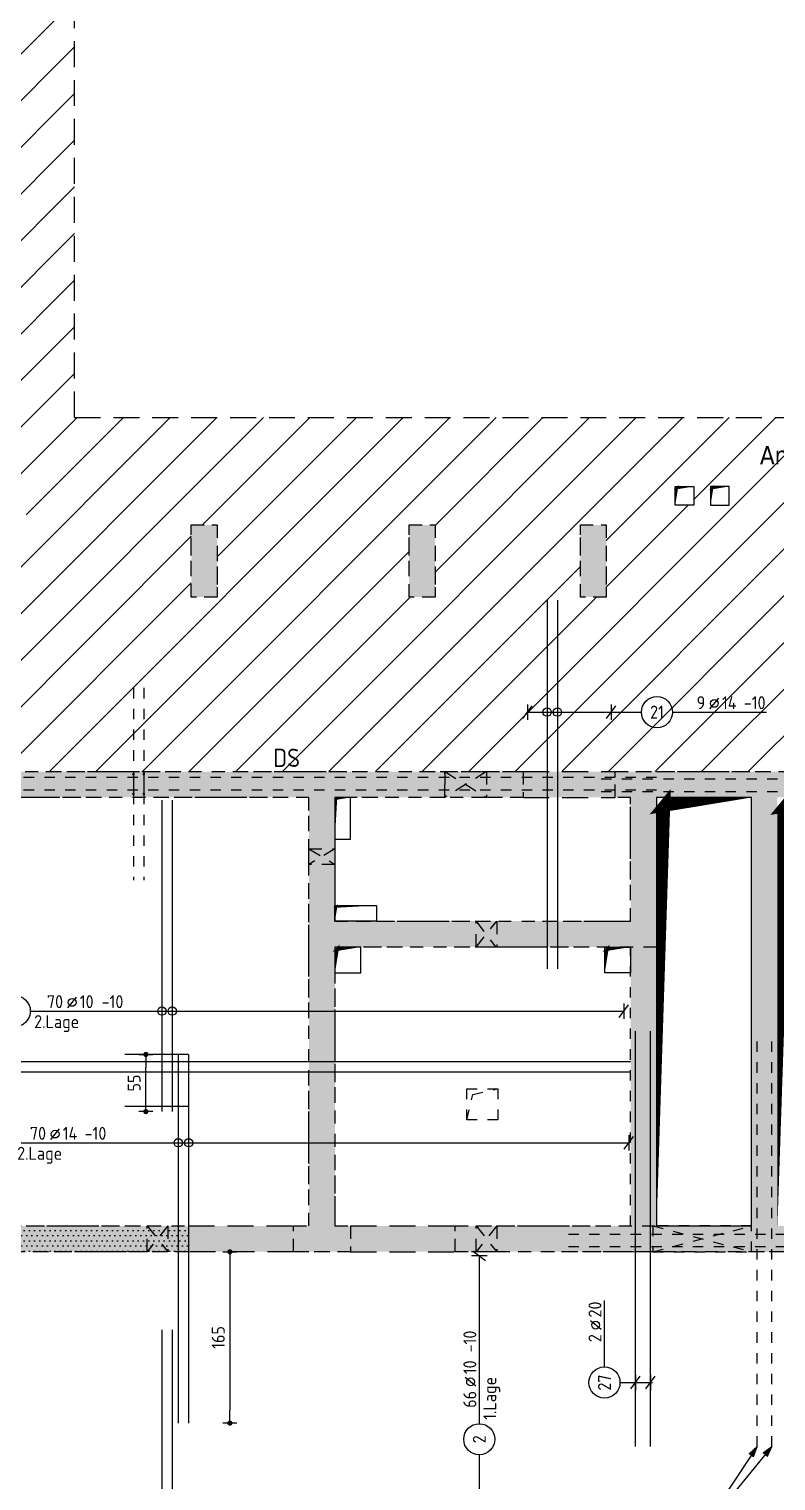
# Model space of a CAD drawing. Extents: x -4 to 88.1, y -7.1 to 49.1.
# Drawn here: x 16.87 to 24.06, y 21.46 to 35.44 of the extents above; entities that cross this region are included whole.
import ezdxf
from ezdxf.enums import TextEntityAlignment as Align

# ---------------------------------------------------------------- set-up
doc = ezdxf.new("R2010")
doc.units = 0
doc.header["$LTSCALE"] = 0.5
for name, pattern in [('AUSGEZOGEN', [1000.01, 1000, 0.01]), ('DASHED', [0.75, 0.5, -0.25]), ('DOT', [0.175, 0.05, -0.125]), ('HIDDEN', [0.375, 0.25, -0.125]), ('HIDDEN2', [0.187, 0.125, -0.062]), ('PUNKT', [0.175, 0.05, -0.125]), ('VERDECKT', [0.375, 0.25, -0.125])]:
    doc.linetypes.add(name, pattern=pattern)
for name, color, linetype in [('BETON', 7, 'Continuous'), ('BZ', 7, 'Continuous'), ('DD', 7, 'Continuous'), ('EG', 7, 'Continuous'), ('grau_dunkel', 7, 'Continuous'), ('grau_hell', 7, 'Continuous'), ('grau_mittel', 7, 'Continuous'), ('HILFE', 7, 'Continuous'), ('MASSE', 7, 'Continuous'), ('RND', 7, 'Continuous'), ('SCHATTEN', 7, 'Continuous'), ('SCHRAFF', 7, 'Continuous'), ('TEXT', 7, 'Continuous'), ('VERDECKT', 7, 'Continuous'), ('WD', 7, 'Continuous')]:
    doc.layers.add(name, color=color, linetype=linetype)
doc.layers.add('NOPLOT', color=7, linetype='Continuous', plot=False)
doc.styles.add('helv', font='tahoma.ttf')
doc.styles.add('txt', font='isocp.shx')
doc.dimstyles.new('DOT_I', dxfattribs={"dimscale": 0.5, "dimtxt": 0.25, "dimasz": 0.25, "dimexe": 0.1, "dimexo": 0.3, "dimgap": 0.1, "dimtad": 1, "dimdec": 3, "dimzin": 3, "dimtxsty": 'txt', "dimblk": 'DOT', "dimblk1": 'DOT', "dimblk2": 'DOT', "dimsah": 1, "dimcen": 0.1, "dimse1": 1, "dimse2": 1, "dimazin": 0, "dimtfac": 1, "dimtdec": 4, "dimtix": 1, "dimtmove": 2, "dimatfit": 3, "dimfxl": 0, "dimtvp": 1, "dimtolj": 1, "dimtzin": 0, "dimarcsym": 0})
pattern_1 = [(0, (-69.080496, 378.069226), (0.025, 0.05), [0, -0.05])]

# ---------------------------------------------------------------- blocks, each defined once
blk = doc.blocks.new('lei_gre')
at = {"layer": 'RND', "color": 7, "linetype": 'Continuous'}
for p, q in [((-0.09, -0.12), (0.09, 0.12)), ((0, 0.15), (0, -0.15))]:
    blk.add_line(p, q, dxfattribs=at)
blk = doc.blocks.new('RND_LEI')
at = {"layer": 'RND', "color": 7, "linetype": 'Continuous'}
blk.add_line((1.022, 0.066), (1.19, 0.27), dxfattribs=at)
for centre, radius in [((0, 0), 0.3), ((1.106, 0.168), 0.075)]:
    blk.add_circle(centre, radius, dxfattribs=at)
at = {"layer": 'RND', "color": 7, "linetype": 'Continuous', "style": 'txt'}
blk.add_attdef('ANZ', text='', height=0.25, dxfattribs=at).set_placement((0.931, 0.057), align=Align.RIGHT)
for tag, p in [('DUM', (1.253, 0.057)), ('ABSTD', (1.674, 0.057)), ('POSTXT', (0.374, -0.327))]:
    blk.add_attdef(tag, p, '', height=0.25, dxfattribs=at)
blk.add_attdef('POSL', text='', height=0.25, dxfattribs=at).set_placement((0, 0), align=Align.MIDDLE)
blk = doc.blocks.new('DOT')
at = {"layer": 'MASSE', "color": 7, "linetype": 'Continuous'}
for p, q in [((0, 0), (-1, 0)), ((0, 0.54), (0, -0.54))]:
    blk.add_line(p, q, dxfattribs=at)
at = {"layer": 'MASSE', "color": 7, "linetype": 'Continuous', "const_width": 0.2}
blk.add_lwpolyline([(-0.1, 0, 1), (0.1, 0, 1)], format="xyb", close=True, dxfattribs=at)
blk = doc.blocks.new('*D57')
at = {"layer": 'Defpoints', "color": 0, "linetype": 'AUSGEZOGEN', "transparency": 16777216}
for p in [(17.992, 25.563), (17.992, 25.563), (17.992, 25.013)]:
    blk.add_point(p, dxfattribs=at)
at = {"layer": 'MASSE', "color": 0, "linetype": 'AUSGEZOGEN', "lineweight": -2, "transparency": 16777216}
blk.add_line((17.992, 25.138), (17.992, 25.438), dxfattribs=at)
at = {"layer": 'MASSE', "color": 0, "linetype": 'AUSGEZOGEN', "lineweight": -2, "transparency": 16777216, "xscale": 0.125, "yscale": 0.125, "zscale": 0.125}
for p, rotation in [((17.992, 25.563), 90), ((17.992, 25.013), 270)]:
    blk.add_blockref('DOT', p, dxfattribs=dict(at, rotation=rotation))
at = {"layer": 'MASSE', "color": 0, "linetype": 'AUSGEZOGEN', "transparency": 16777216, "insert": (17.879, 25.288), "char_height": 0.125, "attachment_point": 5, "rotation": 90, "style": 'txt'}
blk.add_mtext('\\A1;55', dxfattribs=at)
blk = doc.blocks.new('*D63')
at = {"layer": 'Defpoints', "color": 0, "linetype": 'AUSGEZOGEN', "transparency": 16777216}
for p in [(18.802, 23.663), (18.802, 22.013), (18.802, 22.013)]:
    blk.add_point(p, dxfattribs=at)
at = {"layer": 'MASSE', "color": 0, "linetype": 'AUSGEZOGEN', "lineweight": -2, "transparency": 16777216}
blk.add_line((18.802, 23.538), (18.802, 22.138), dxfattribs=at)
at = {"layer": 'MASSE', "color": 0, "linetype": 'AUSGEZOGEN', "lineweight": -2, "transparency": 16777216, "xscale": 0.125, "yscale": 0.125, "zscale": 0.125}
for p, rotation in [((18.802, 23.663), 90), ((18.802, 22.013), 270)]:
    blk.add_blockref('DOT', p, dxfattribs=dict(at, rotation=rotation))
at = {"layer": 'MASSE', "color": 0, "linetype": 'AUSGEZOGEN', "transparency": 16777216, "insert": (18.69, 22.838), "char_height": 0.125, "attachment_point": 5, "rotation": 90, "style": 'txt'}
blk.add_mtext('\\A1;165', dxfattribs=at)
blk = doc.blocks.new('Pfeillinie')
at = {"layer": 'TEXT', "linetype": 'Continuous'}
blk.add_hatch(color=7, dxfattribs=at).paths.add_polyline_path([(0, 0), (-0.8, 0.2), (-0.8, 0), (-0.8, -0.2)])
at = {"layer": 'TEXT', "color": 7, "linetype": 'Continuous'}
for p, q in [((-0.8, 0), (-0.8, 0.2)), ((-0.8, 0.2), (0, 0)), ((-0.8, 0), (-0.8, -0.2)), ((-0.8, -0.2), (0, 0))]:
    blk.add_line(p, q, dxfattribs=at)

msp = doc.modelspace()

# ---------------------------------------------------------------- hatches: boundary and pattern name
at = {"layer": 'grau_hell', "linetype": 'AUSGEZOGEN'}
h = msp.add_hatch(dxfattribs=at)
h.set_pattern_fill('ANSI31', color=9, scale=0.1, style=0, double=1)
h.paths.add_polyline_path([(17.3044, 31.697), (17.3044, 37.8627), (15.9794, 37.8627), (15.9794, 36.6227), (15.9794, 35.4877), (15.9794, 31.0327), (16.1694, 31.0327), (16.1694, 30.8527), (15.9794, 30.8527), (15.9794, 29.9127), (15.9794, 28.2877), (20.8744, 28.2877), (21.2744, 28.2877), (21.6294, 28.2877), (22.5144, 28.2877), (25.2794, 28.2877), (25.2794, 28.0377), (25.0294, 28.0377), (25.0294, 27.5077), (25.2794, 27.5077), (25.2794, 27.7577), (25.5294, 27.7577), (25.5294, 27.5077), (29.2669, 27.5077), (29.2669, 23.9127), (36.1544, 23.9127), (36.1544, 27.6877), (35.7044, 27.6877), (35.7044, 28.1377), (36.1544, 28.1377), (36.1544, 28.2877), (37.7844, 28.2877), (38.3844, 28.2877), (40.9294, 28.2877), (40.9294, 28.8377), (40.9294, 29.9127), (40.9294, 30.1627), (41.9794, 30.1627), (41.9794, 35.4877), (41.9794, 36.6227), (41.9794, 37.8627), (40.6794, 37.8627), (40.6794, 31.697)])
h.paths.add_polyline_path([(24.5294, 30.6627), (24.5294, 29.9677), (24.2794, 29.9677), (24.2794, 30.6627)], flags=16)
h.paths.add_polyline_path([(25.9294, 30.6627), (26.1794, 30.6627), (26.1794, 30.4627), (26.3794, 30.4627), (26.3794, 30.2627), (26.1794, 30.2627), (26.1794, 29.9677), (25.9294, 29.9677)], flags=16)
h.paths.add_polyline_path([(23.6144, 31.0327), (23.6144, 30.8527), (23.4344, 30.8527), (23.4344, 31.0327)], flags=16)
h.paths.add_polyline_path([(23.2744, 31.0327), (23.2744, 30.8527), (23.0944, 30.8527), (23.0944, 31.0327)], flags=16)
h.paths.add_polyline_path([(22.4294, 30.6627), (22.4294, 29.9677), (22.1794, 29.9677), (22.1794, 30.6627)], flags=16)
h.paths.add_polyline_path([(28.0294, 30.6627), (28.2794, 30.6627), (28.2794, 29.9677), (28.0294, 29.9677)], flags=16)
h.paths.add_polyline_path([(27.9844, 28.1377), (28.4844, 28.1377), (28.4844, 27.6777), (27.9844, 27.6777)], flags=16)
h.paths.add_polyline_path([(20.7794, 30.6627), (20.7794, 29.9677), (20.5294, 29.9677), (20.5294, 30.6627)], flags=16)
h.paths.add_polyline_path([(29.6794, 30.6627), (29.9294, 30.6627), (29.9294, 30.4627), (30.1294, 30.4627), (30.1294, 30.2627), (29.9294, 30.2627), (29.9294, 29.9677), (29.6794, 29.9677)], flags=16)
h.paths.add_polyline_path([(28.8244, 28.1377), (29.2444, 28.1377), (29.2444, 27.7177), (28.8244, 27.7177)], flags=16)
h.paths.add_polyline_path([(30.5894, 31.0327), (30.7694, 31.0327), (30.7694, 30.8527), (30.5894, 30.8527)], flags=16)
h.paths.add_polyline_path([(30.9344, 31.0327), (31.1144, 31.0327), (31.1144, 30.8527), (30.9344, 30.8527)], flags=16)
h.paths.add_polyline_path([(18.6794, 30.6627), (18.6794, 29.9677), (18.4294, 29.9677), (18.4294, 30.6627)], flags=16)
h.paths.add_polyline_path([(31.7794, 30.6627), (32.0294, 30.6627), (32.0294, 29.9677), (31.7794, 29.9677)], flags=16)
h.paths.add_polyline_path([(31.8044, 28.1377), (32.3044, 28.1377), (32.3044, 27.6377), (31.8044, 27.6377)], flags=16)
h.paths.add_polyline_path([(16.8388, 30.7777), (16.8388, 30.5977), (16.6588, 30.5977), (16.6588, 30.7777)], flags=16)
h.paths.add_polyline_path([(33.4294, 30.6627), (33.6794, 30.6627), (33.6794, 29.9677), (33.4294, 29.9677)], flags=16)
h.paths.add_polyline_path([(33.2094, 28.0777), (33.5094, 28.0777), (33.5094, 27.7777), (33.2094, 27.7777)], flags=16)
h.paths.add_polyline_path([(35.5294, 30.6627), (35.7794, 30.6627), (35.7794, 29.9677), (35.5294, 29.9677)], flags=16)
h.paths.add_polyline_path([(37.1794, 30.6627), (37.4294, 30.6627), (37.4294, 29.9677), (37.1794, 29.9677)], flags=16)
h.paths.add_polyline_path([(38.0944, 31.0327), (38.2744, 31.0327), (38.2744, 30.8527), (38.0944, 30.8527)], flags=16)
h.paths.add_polyline_path([(38.4344, 31.0327), (38.6144, 31.0327), (38.6144, 30.8527), (38.4344, 30.8527)], flags=16)
h.paths.add_polyline_path([(39.2794, 30.6627), (39.5294, 30.6627), (39.5294, 29.9677), (39.2794, 29.9677)], flags=16)
h.paths.add_polyline_path([(41.1188, 30.7777), (41.2988, 30.7777), (41.2988, 30.5977), (41.1188, 30.5977)], flags=16)
at = {"layer": 'grau_mittel'}
h = msp.add_hatch(color=61, dxfattribs=at)
h.paths.add_polyline_path([(24.5294, 30.6627), (24.2794, 30.6627), (24.2794, 29.9677), (24.5294, 29.9677)])
h.paths.add_polyline_path([(22.4294, 30.6627), (22.1794, 30.6627), (22.1794, 29.9677), (22.4294, 29.9677)])
h.paths.add_polyline_path([(20.7794, 30.6627), (20.5294, 30.6627), (20.5294, 29.9677), (20.7794, 29.9677)])
h.paths.add_polyline_path([(18.4294, 29.9677), (18.6794, 29.9677), (18.6794, 30.6627), (18.4294, 30.6627)])
for points in [[(36.4044, 25.8877), (36.5544, 25.8877), (36.5544, 26.1377), (36.4044, 26.1377), (36.4044, 28.0377), (37.7844, 28.0377), (37.7844, 28.2877), (36.1544, 28.2877), (36.1544, 23.9127), (25.0294, 23.9127), (24.0794, 23.9127), (24.0794, 28.0377), (25.0294, 28.0377), (25.2794, 28.0377), (25.2794, 28.2877), (22.5144, 28.2877), (22.5144, 28.0377), (22.6644, 28.0377), (22.6644, 26.8477), (19.8144, 26.8477), (19.8144, 28.0377), (20.8744, 28.0377), (20.8744, 28.2877), (13.2294, 28.2877), (13.2294, 23.6627), (13.6294, 23.6627), (13.6294, 23.9127), (13.4794, 23.9127), (13.4794, 28.0377), (19.5644, 28.0377), (19.5644, 23.9127), (19.4144, 23.9127), (19.4144, 23.6627), (19.9644, 23.6627), (19.9644, 23.9127), (19.8144, 23.9127), (19.8144, 26.5977), (22.9144, 26.5977), (22.9144, 28.0377), (23.8294, 28.0377), (23.8294, 23.9127), (22.9144, 23.9127), (20.9744, 23.9127), (20.9744, 23.6627), (36.5544, 23.6627), (36.5544, 23.9127), (36.4044, 23.9127)], [(21.6294, 28.0377), (21.6294, 28.2877), (21.2744, 28.2877), (21.2744, 28.0377)], [(22.5144, 28.0377), (22.5144, 28.2877), (21.6294, 28.2877), (21.6294, 28.0377)], [(18.4044, 23.6627), (18.4044, 23.9127), (14.6394, 23.9127), (14.6394, 23.6627)]]:
    msp.add_hatch(color=61, dxfattribs=at).paths.add_polyline_path(points)
h = msp.add_hatch(color=61, dxfattribs=at)
h.paths.add_polyline_path([(13.6294, 23.9127), (13.6294, 23.6627), (14.6394, 23.6627), (14.6394, 23.9127)])
h.paths.add_polyline_path([(19.4144, 23.6627), (19.4144, 23.9127), (18.4044, 23.9127), (18.4044, 23.6627)])
h.paths.add_polyline_path([(20.9744, 23.6627), (20.9744, 23.9127), (19.9644, 23.9127), (19.9644, 23.6627)])
at = {"layer": 'SCHRAFF', "linetype": 'AUSGEZOGEN'}
h = msp.add_hatch(dxfattribs=at)
h.set_pattern_fill('DOTS', scale=0.8, double=1)
h.set_pattern_definition(pattern_1)
h.paths.add_polyline_path([(18.6794, 30.6627), (18.4294, 30.6627), (18.4294, 29.9677), (18.6794, 29.9677)])
h.paths.add_polyline_path([(20.7794, 30.6627), (20.5294, 30.6627), (20.5294, 29.9677), (20.7794, 29.9677)])
h.paths.add_polyline_path([(22.4294, 30.6627), (22.1794, 30.6627), (22.1794, 29.9677), (22.4294, 29.9677)])
h.paths.add_polyline_path([(24.5294, 30.6627), (24.2794, 30.6627), (24.2794, 29.9677), (24.5294, 29.9677)])
h = msp.add_hatch(dxfattribs=at)
h.set_pattern_fill('DOTS', scale=0.8, double=1)
h.set_pattern_definition(pattern_1)
h.paths.add_polyline_path([(21.6294, 28.2877), (13.2294, 28.2877), (13.2294, 23.6627), (13.6292, 23.6627), (13.6292, 23.9127), (13.4795, 23.9127), (13.4794, 28.0377), (19.5644, 28.0377), (19.5644, 23.9127), (19.4144, 23.9127), (19.4144, 23.6627), (19.9644, 23.6627), (19.9644, 23.9127), (19.8145, 23.9127), (19.8144, 26.5977), (22.6644, 26.5977), (22.6644, 23.9127), (20.9744, 23.9127), (20.9744, 23.6627), (33.8994, 23.6627), (33.8994, 23.9127), (25.2794, 23.9127), (25.2794, 27.2577), (26.4044, 27.2577), (26.4044, 27.5077), (25.2794, 27.5077), (25.2794, 28.2877), (22.5144, 28.2877), (22.5144, 28.0377), (22.6644, 28.0377), (22.6644, 26.8477), (19.8144, 26.8477), (19.8144, 28.0377), (21.6294, 28.0377)])
h.paths.add_polyline_path([(22.9144, 28.0377), (23.8294, 28.0377), (23.8294, 23.9127), (22.9144, 23.9127)], flags=16)
h.paths.add_polyline_path([(24.0794, 28.0377), (25.0294, 28.0377), (25.0294, 23.9127), (24.0794, 23.9127)], flags=16)
h = msp.add_hatch(dxfattribs=at)
h.set_pattern_fill('DOTS', scale=0.8, double=1)
h.set_pattern_definition(pattern_1)
h.paths.add_polyline_path([(18.4044, 23.9127), (14.6394, 23.9127), (14.6394, 23.6627), (18.4044, 23.6627)])

# ---------------------------------------------------------------- linework, layer by layer
at = {"layer": 'BETON', "color": 6, "linetype": 'AUSGEZOGEN', "lineweight": -2}
for p, q in [((23.8294, 28.0377), (22.9144, 28.0377)), ((22.9144, 28.0377), (22.9144, 26.5977)), ((23.8294, 23.9127), (23.8294, 28.0377)), ((22.9144, 23.9127), (23.8294, 23.9127))]:
    msp.add_line(p, q, dxfattribs=at)
at = {"layer": 'BETON', "color": 6, "linetype": 'AUSGEZOGEN'}
msp.add_line((22.9144, 26.5977), (22.9144, 23.9127), dxfattribs=at)
at = {"layer": 'BZ', "color": 102, "linetype": 'PUNKT'}
for p, q in [((22.8794, 23.6627), (23.8294, 23.9127)), ((22.8794, 23.9127), (23.8294, 23.6627))]:
    msp.add_line(p, q, dxfattribs=at)
msp.add_lwpolyline([(22.8794, 23.6627), (23.8294, 23.6627), (23.8294, 23.9127), (22.8794, 23.9127)], close=True, dxfattribs=at)
at = {"layer": 'DD', "color": 7, "linetype": 'HIDDEN2'}
for p, q in [((21.0844, 24.9327), (21.1436, 25.1778)), ((21.1436, 25.1778), (21.3844, 25.2327))]:
    msp.add_line(p, q, dxfattribs=at)
at = {"layer": 'DD', "color": 7, "linetype": 'AUSGEZOGEN'}
for points in [[(23.0944, 31.0327), (23.2744, 31.0327), (23.2744, 30.8527), (23.0944, 30.8527)], [(23.6144, 31.0327), (23.4344, 31.0327), (23.4344, 30.8527), (23.6144, 30.8527)], [(19.9644, 28.0377), (19.8144, 28.0377), (19.8144, 27.6377), (19.9644, 27.6377)], [(19.8144, 26.9977), (20.2144, 26.9977), (20.2144, 26.8477), (19.8144, 26.8477)], [(20.0644, 26.5977), (19.8144, 26.5977), (19.8144, 26.3477), (20.0644, 26.3477)], [(22.4144, 26.5977), (22.6644, 26.5977), (22.6644, 26.3477), (22.4144, 26.3477)]]:
    msp.add_lwpolyline(points, close=True, dxfattribs=at)
at = {"layer": 'DD', "color": 7, "linetype": 'HIDDEN2'}
msp.add_lwpolyline([(21.0844, 25.2327), (21.3844, 25.2327), (21.3844, 24.9327), (21.0844, 24.9327)], close=True, dxfattribs=at)
at = {"layer": 'EG', "color": 0, "linetype": 'DOT', "lineweight": -2}
for p, q in [((13.2294, 28.2877), (21.6294, 28.2877)), ((21.6294, 28.2877), (21.6294, 28.0377)), ((22.5144, 28.0377), (22.5144, 28.2877)), ((22.5144, 28.2877), (25.2794, 28.2877)), ((19.5644, 28.0377), (13.4794, 28.0377)), ((19.5644, 23.9127), (19.5644, 28.0377)), ((21.6294, 28.0377), (19.8144, 28.0377)), ((19.8144, 28.0377), (19.8144, 26.8477)), ((22.6644, 28.0377), (22.5144, 28.0377)), ((22.6644, 26.8477), (22.6644, 28.0377)), ((23.8294, 28.0377), (22.9144, 28.0377)), ((22.9144, 28.0377), (22.9144, 23.9127)), ((23.8294, 23.9127), (23.8294, 28.0377)), ((19.8144, 26.8477), (22.6644, 26.8477)), ((22.6644, 26.5977), (19.8144, 26.5977)), ((19.8144, 26.5977), (19.8145, 23.9127)), ((22.6644, 23.9127), (22.6644, 26.5977)), ((14.6394, 23.9127), (18.4044, 23.9127)), ((18.4044, 23.9127), (18.4044, 23.6627)), ((19.4144, 23.6627), (19.4144, 23.9127)), ((19.4144, 23.9127), (19.5644, 23.9127)), ((19.8145, 23.9127), (19.9644, 23.9127)), ((19.9644, 23.9127), (19.9644, 23.6627)), ((20.9744, 23.6627), (20.9744, 23.9127)), ((20.9744, 23.9127), (22.6644, 23.9127)), ((22.9144, 23.9127), (23.8294, 23.9127)), ((18.4044, 23.6627), (14.6394, 23.6627)), ((19.9644, 23.6627), (19.4144, 23.6627)), ((33.8994, 23.6627), (20.9744, 23.6627))]:
    msp.add_line(p, q, dxfattribs=at)
for points in [[(18.4294, 30.6627), (18.6794, 30.6627), (18.6794, 29.9677), (18.4294, 29.9677)], [(20.5294, 30.6627), (20.7794, 30.6627), (20.7794, 29.9677), (20.5294, 29.9677)], [(22.1794, 30.6627), (22.4294, 30.6627), (22.4294, 29.9677), (22.1794, 29.9677)]]:
    msp.add_lwpolyline(points, close=True, dxfattribs=at)
at = {"layer": 'grau_dunkel', "color": 21}
for points in [[(22.9144, 23.9127, 0, 0.1335, 0), (22.9812, 28.0366, 0, 0, 0), (22.9205, 27.9633, 0.1492, 0, 0), (23.8294, 28.0377, 0, 0, 0)], [(24.0795, 23.9127, 0, 0.1388, 0), (24.1488, 28.0365, 0, 0, 0), (24.0857, 27.9605, 0.1549, 0, 0), (25.0294, 28.0377, 0, 0, 0)]]:
    msp.add_lwpolyline(points, format="xyseb", dxfattribs=at)
at = {"layer": 'HILFE', "color": 102, "linetype": 'DASHED'}
for q in [(17.3044, 38.4278), (40.6794, 31.697)]:
    msp.add_line((17.3044, 31.697), q, dxfattribs=at)
at = {"layer": 'NOPLOT', "color": 191, "linetype": 'AUSGEZOGEN'}
for p, q in [((18.4044, 25.5627), (17.7908, 25.5627)), ((18.4044, 25.0627), (17.7908, 25.0627))]:
    msp.add_line(p, q, dxfattribs=at)
at = {"layer": 'RND', "color": 7, "linetype": 'AUSGEZOGEN'}
for p, q in [((21.67, 28.8596), (22.4752, 28.8596)), ((22.4752, 28.8596), (22.768, 28.8596)), ((23.068, 28.8596), (23.9743, 28.8596)), ((16.8787, 25.9804), (22.5978, 25.9804)), ((16.7148, 24.7123), (22.6463, 24.7123)), ((21.2056, 23.6255), (21.2056, 22.0074)), ((22.4116, 22.5538), (22.4116, 23.1938)), ((21.2056, 21.7074), (21.2056, 17.2675))]:
    msp.add_line(p, q, dxfattribs=at)
at = {"layer": 'RND', "color": 102, "linetype": 'AUSGEZOGEN'}
msp.add_line((22.5616, 22.4038), (22.8752, 22.4038), dxfattribs=at)
at = {"layer": 'RND', "color": 1, "linetype": 'AUSGEZOGEN'}
for points in [[(21.859, 29.9377), (21.859, 26.3877)], [(21.959, 29.9377), (21.959, 26.3877)], [(17.8723, 28.2623), (17.8723, 28.0721)], [(17.9723, 28.2623), (17.9723, 28.0721)], [(18.1466, 28.0127), (18.1466, 25.0127)], [(18.2466, 28.0127), (18.2466, 25.0127)], [(22.7126, 21.7877), (22.7126, 25.7877)], [(22.8555, 21.7877), (22.8555, 25.7877)], [(22.6644, 25.4928), (12.6644, 25.4928)], [(18.3044, 25.5627), (18.3044, 22.0127)], [(18.4044, 25.5627), (18.4044, 22.0127)], [(22.6644, 25.3928), (12.6644, 25.3928)], [(18.1466, 22.9127), (18.1466, 17.2127)], [(18.2466, 22.9127), (18.2466, 17.2127)]]:
    msp.add_lwpolyline(points, dxfattribs=at)
at = {"layer": 'RND', "color": 1, "linetype": 'DOT'}
for points in [[(17.8723, 29.0923), (17.8723, 28.2623)], [(17.9723, 29.0923), (17.9723, 28.2623)], [(17.8723, 28.0721), (17.8723, 27.2421)], [(17.9723, 28.0721), (17.9723, 27.2421)]]:
    msp.add_lwpolyline(points, dxfattribs=at)
at = {"layer": 'RND', "color": 7, "linetype": 'AUSGEZOGEN', "const_width": 0.0125}
for points in [[(17.8723, 28.2685, 1), (17.8723, 28.256, 1)], [(17.9723, 28.2685, 1), (17.9723, 28.256, 1)], [(17.8723, 28.0784, 1), (17.8723, 28.0659, 1)], [(17.9723, 28.0784, 1), (17.9723, 28.0659, 1)]]:
    msp.add_lwpolyline(points, format="xyb", close=True, dxfattribs=at)
at = {"layer": 'RND', "color": 1, "linetype": 'HIDDEN2'}
for points in [[(22.9144, 28.2307), (15.1294, 28.2307)], [(22.9145, 28.1071), (15.1294, 28.1071)], [(25.8794, 28.2158), (22.3145, 28.2158)], [(25.8794, 28.0923), (22.3145, 28.0923)], [(23.8829, 21.7877), (23.8829, 25.7877)], [(24.0257, 21.7877), (24.0257, 25.7877)], [(22.0644, 23.8331), (28.9169, 23.8331)], [(22.0644, 23.7142), (28.9169, 23.7142)]]:
    msp.add_lwpolyline(points, dxfattribs=at)
at = {"layer": 'RND', "color": 102, "linetype": 'AUSGEZOGEN'}
for points in [[(23.8829, 21.7877), (23.2739, 20.8697)], [(24.0257, 21.7877), (23.2739, 20.8697)]]:
    msp.add_lwpolyline(points, dxfattribs=at)
at = {"layer": 'RND', "color": 7, "linetype": 'AUSGEZOGEN'}
for centre in [(21.859, 28.8596), (21.959, 28.8596), (18.1466, 25.9804), (18.2466, 25.9804), (18.3044, 24.7123), (18.4044, 24.7123)]:
    msp.add_circle(centre, 0.04, dxfattribs=at)
at = {"layer": 'SCHATTEN', "color": 1, "linetype": 'AUSGEZOGEN'}
for points in [[(23.0944, 30.8527, 0, 0.0294, 0), (23.1091, 31.0315, 0, 0, 0), (23.0956, 31.0181, 0.0294, 0, 0), (23.2744, 31.0327, 0, 0, 0)], [(23.4344, 30.8527, 0, 0.0294, 0), (23.4491, 31.0315, 0, 0, 0), (23.4356, 31.0181, 0.0294, 0, 0), (23.6144, 31.0327, 0, 0, 0)], [(19.8144, 27.6377, 0, 0.0224, 0), (19.8256, 28.0374, 0, 0, 0), (19.8154, 28.0255, 0.0245, 0, 0), (19.9644, 28.0377, 0, 0, 0)], [(19.8144, 26.8477, 0, 0.0245, 0), (19.8266, 26.9967, 0, 0, 0), (19.8147, 26.9865, 0.0224, 0, 0), (20.2144, 26.9977, 0, 0, 0)], [(19.8144, 26.3477, 0, 0.0408, 0), (19.8347, 26.596, 0, 0, 0), (19.8161, 26.5774, 0.0408, 0, 0), (20.0644, 26.5977, 0, 0, 0)], [(22.4144, 26.3477, 0, 0.0408, 0), (22.4347, 26.596, 0, 0, 0), (22.4161, 26.5774, 0.0408, 0, 0), (22.6644, 26.5977, 0, 0, 0)]]:
    msp.add_lwpolyline(points, format="xyseb", dxfattribs=at)
at = {"layer": 'VERDECKT', "color": 7, "linetype": 'VERDECKT', "lineweight": -2}
for p, q in [((18.4294, 30.6627), (18.6794, 30.6627)), ((18.4294, 29.9677), (18.4294, 30.6627)), ((18.6794, 30.6627), (18.6794, 29.9677)), ((20.5294, 30.6627), (20.7794, 30.6627)), ((20.5294, 29.9677), (20.5294, 30.6627)), ((20.7794, 30.6627), (20.7794, 29.9677)), ((22.1794, 30.6627), (22.4294, 30.6627)), ((22.1794, 29.9677), (22.1794, 30.6627)), ((22.4294, 30.6627), (22.4294, 29.9677)), ((18.6794, 29.9677), (18.4294, 29.9677)), ((20.7794, 29.9677), (20.5294, 29.9677)), ((22.4294, 29.9677), (22.1794, 29.9677)), ((13.2294, 28.2877), (20.8744, 28.2877)), ((21.2744, 28.2877), (21.6294, 28.2877)), ((21.6294, 28.2877), (21.6294, 28.0377)), ((22.5144, 28.0377), (22.5144, 28.2877)), ((22.5144, 28.2877), (25.2794, 28.2877)), ((19.5644, 28.0377), (13.4794, 28.0377)), ((19.5644, 23.9127), (19.5644, 28.0377)), ((20.8744, 28.0377), (19.8144, 28.0377)), ((19.8144, 28.0377), (19.8144, 26.8477)), ((21.6294, 28.0377), (21.2744, 28.0377)), ((22.6644, 28.0377), (22.5144, 28.0377)), ((22.6644, 26.8477), (22.6644, 28.0377)), ((19.8144, 26.8477), (22.6644, 26.8477)), ((22.9144, 26.5977), (19.8144, 26.5977)), ((19.8144, 26.5977), (19.8144, 23.9127)), ((14.6394, 23.9127), (18.4044, 23.9127)), ((18.4044, 23.9127), (18.4044, 23.6627)), ((19.4144, 23.6627), (19.4144, 23.9127)), ((19.4144, 23.9127), (19.5644, 23.9127)), ((19.8144, 23.9127), (19.9644, 23.9127)), ((19.9644, 23.9127), (19.9644, 23.6627)), ((20.9744, 23.6627), (20.9744, 23.9127)), ((20.9744, 23.9127), (22.9144, 23.9127)), ((18.4044, 23.6627), (14.6394, 23.6627)), ((19.9644, 23.6627), (19.4144, 23.6627)), ((36.5544, 23.6627), (20.9744, 23.6627))]:
    msp.add_line(p, q, dxfattribs=at)
at = {"layer": 'VERDECKT', "color": 7, "linetype": 'HIDDEN'}
for p, q in [((20.8744, 28.2877), (20.8744, 28.0377)), ((21.2744, 28.2877), (21.2744, 28.0377))]:
    msp.add_line(p, q, dxfattribs=at)
at = {"layer": 'VERDECKT', "color": 7, "linetype": 'DASHED'}
for p, q in [((21.6294, 28.2877), (22.5144, 28.2877)), ((21.6294, 28.0377), (22.5144, 28.0377)), ((18.4044, 23.9127), (19.4144, 23.9127)), ((19.9644, 23.9127), (20.9744, 23.9127)), ((19.4144, 23.6627), (18.4044, 23.6627)), ((19.9644, 23.6627), (20.9744, 23.6627))]:
    msp.add_line(p, q, dxfattribs=at)
at = {"layer": 'WD', "color": 102, "linetype": 'HIDDEN'}
for p, q in [((20.8744, 28.2877), (21.2744, 28.0377)), ((21.2744, 28.2877), (20.8744, 28.0377)), ((19.5644, 27.5427), (19.8144, 27.3927)), ((19.8144, 27.5427), (19.5644, 27.3927)), ((21.1744, 26.5977), (21.3744, 26.8477)), ((21.1744, 26.8477), (21.3644, 26.5977)), ((18.0044, 23.9127), (18.2044, 23.6627)), ((18.2044, 23.9127), (18.0044, 23.6627)), ((21.1745, 23.9127), (21.3745, 23.6627)), ((21.3745, 23.9127), (21.1745, 23.6627))]:
    msp.add_line(p, q, dxfattribs=at)
for points in [[(20.8744, 28.2877), (21.2744, 28.2877), (21.2744, 28.0377), (20.8744, 28.0377)], [(19.5644, 27.5427), (19.8144, 27.5427), (19.8144, 27.3927), (19.5644, 27.3927)], [(21.1744, 26.8477), (21.3744, 26.8477), (21.3744, 26.5977), (21.1744, 26.5977)], [(18.0044, 23.9127), (18.2044, 23.9127), (18.2044, 23.6627), (18.0044, 23.6627)], [(21.1745, 23.9127), (21.3744, 23.9127), (21.3744, 23.6627), (21.1745, 23.6627)]]:
    msp.add_lwpolyline(points, close=True, dxfattribs=at)

# ---------------------------------------------------------------- block references
at = {"layer": 'RND', "color": 7, "linetype": 'AUSGEZOGEN', "xscale": 0.5, "yscale": 0.5, "zscale": 0.5}
for p, values in [((22.918, 28.8596), {'POSL': '21', 'DUM': '14', 'ANZ': '9', 'ABSTD': '-10'}), ((16.7287, 25.9804), {'POSL': '7', 'DUM': '10', 'ANZ': '70', 'ABSTD': '-10', 'POSTXT': '2.Lage'}), ((16.5648, 24.7123), {'POSL': '21', 'DUM': '14', 'ANZ': '70', 'ABSTD': '-10', 'POSTXT': '2.Lage'})]:
    msp.add_blockref('RND_LEI', p, dxfattribs=at).add_auto_attribs(values)
for p in [(21.67, 28.8596), (22.4752, 28.8596), (22.5978, 25.9804), (22.6463, 24.7123), (22.7126, 22.4038), (22.8555, 22.4038)]:
    msp.add_blockref('lei_gre', p, dxfattribs=at)
at = {"layer": 'RND', "color": 7, "linetype": 'AUSGEZOGEN', "xscale": 0.5, "yscale": 0.5, "zscale": 0.5, "rotation": 270}
msp.add_blockref('lei_gre', (21.2056, 23.6255), dxfattribs=at)
at = {"layer": 'RND', "color": 7, "linetype": 'AUSGEZOGEN', "xscale": 0.5, "yscale": 0.5, "zscale": 0.5, "rotation": 90}
for p, values in [((22.4116, 22.4038), {'POSL': '27', 'DUM': '20', 'ANZ': '2'}), ((21.2056, 21.8574), {'POSL': '2', 'DUM': '10', 'ANZ': '66', 'ABSTD': '-10', 'POSTXT': '1.Lage'})]:
    msp.add_blockref('RND_LEI', p, dxfattribs=at).add_auto_attribs(values)
at = {"layer": 'RND', "color": 102, "linetype": 'AUSGEZOGEN', "xscale": 0.125, "yscale": 0.125, "zscale": 0.125}
for p, rotation in [((23.8829, 21.7877), 56.43923479838334), ((24.0257, 21.7877), 50.68091122026912)]:
    msp.add_blockref('Pfeillinie', p, dxfattribs=dict(at, rotation=rotation))

# ---------------------------------------------------------------- texts
at = {"layer": 'TEXT', "color": 1, "linetype": 'AUSGEZOGEN', "style": 'helv'}
msp.add_text('Anschlussplan Nr. P5_15085-02_T_08_522_BW_U1', height=0.175, dxfattribs=at).set_placement((23.9105, 31.247))
at = {"layer": 'TEXT', "color": 1, "linetype": 'AUSGEZOGEN', "style": 'txt'}
msp.add_text('DS', height=0.175, rotation=0, dxfattribs=at).set_placement((19.2183, 28.3322))

# ---------------------------------------------------------------- dimensions: what is measured, and where the dimension line sits
at = {"layer": 'MASSE', "color": 7, "linetype": 'AUSGEZOGEN'}
for base, p1, p2, picture, middle in [((17.9918, 25.5627), (17.9918, 25.0127), (17.9918, 25.5627), '*D57', (17.8793, 25.2877)), ((18.8023, 22.0127), (18.8023, 23.6627), (18.8023, 22.0127), '*D63', (18.6898, 22.8377))]:
    dim = msp.add_linear_dim(base=base, p1=p1, p2=p2, angle=90, dimstyle='DOT_I', override={"dimdec": 0, "dimlfac": 100}, dxfattribs=at)
    dim.commit()
    dim.dimension.update_dxf_attribs({"geometry": picture, "text_midpoint": middle})

doc.saveas('drawing.dxf')
